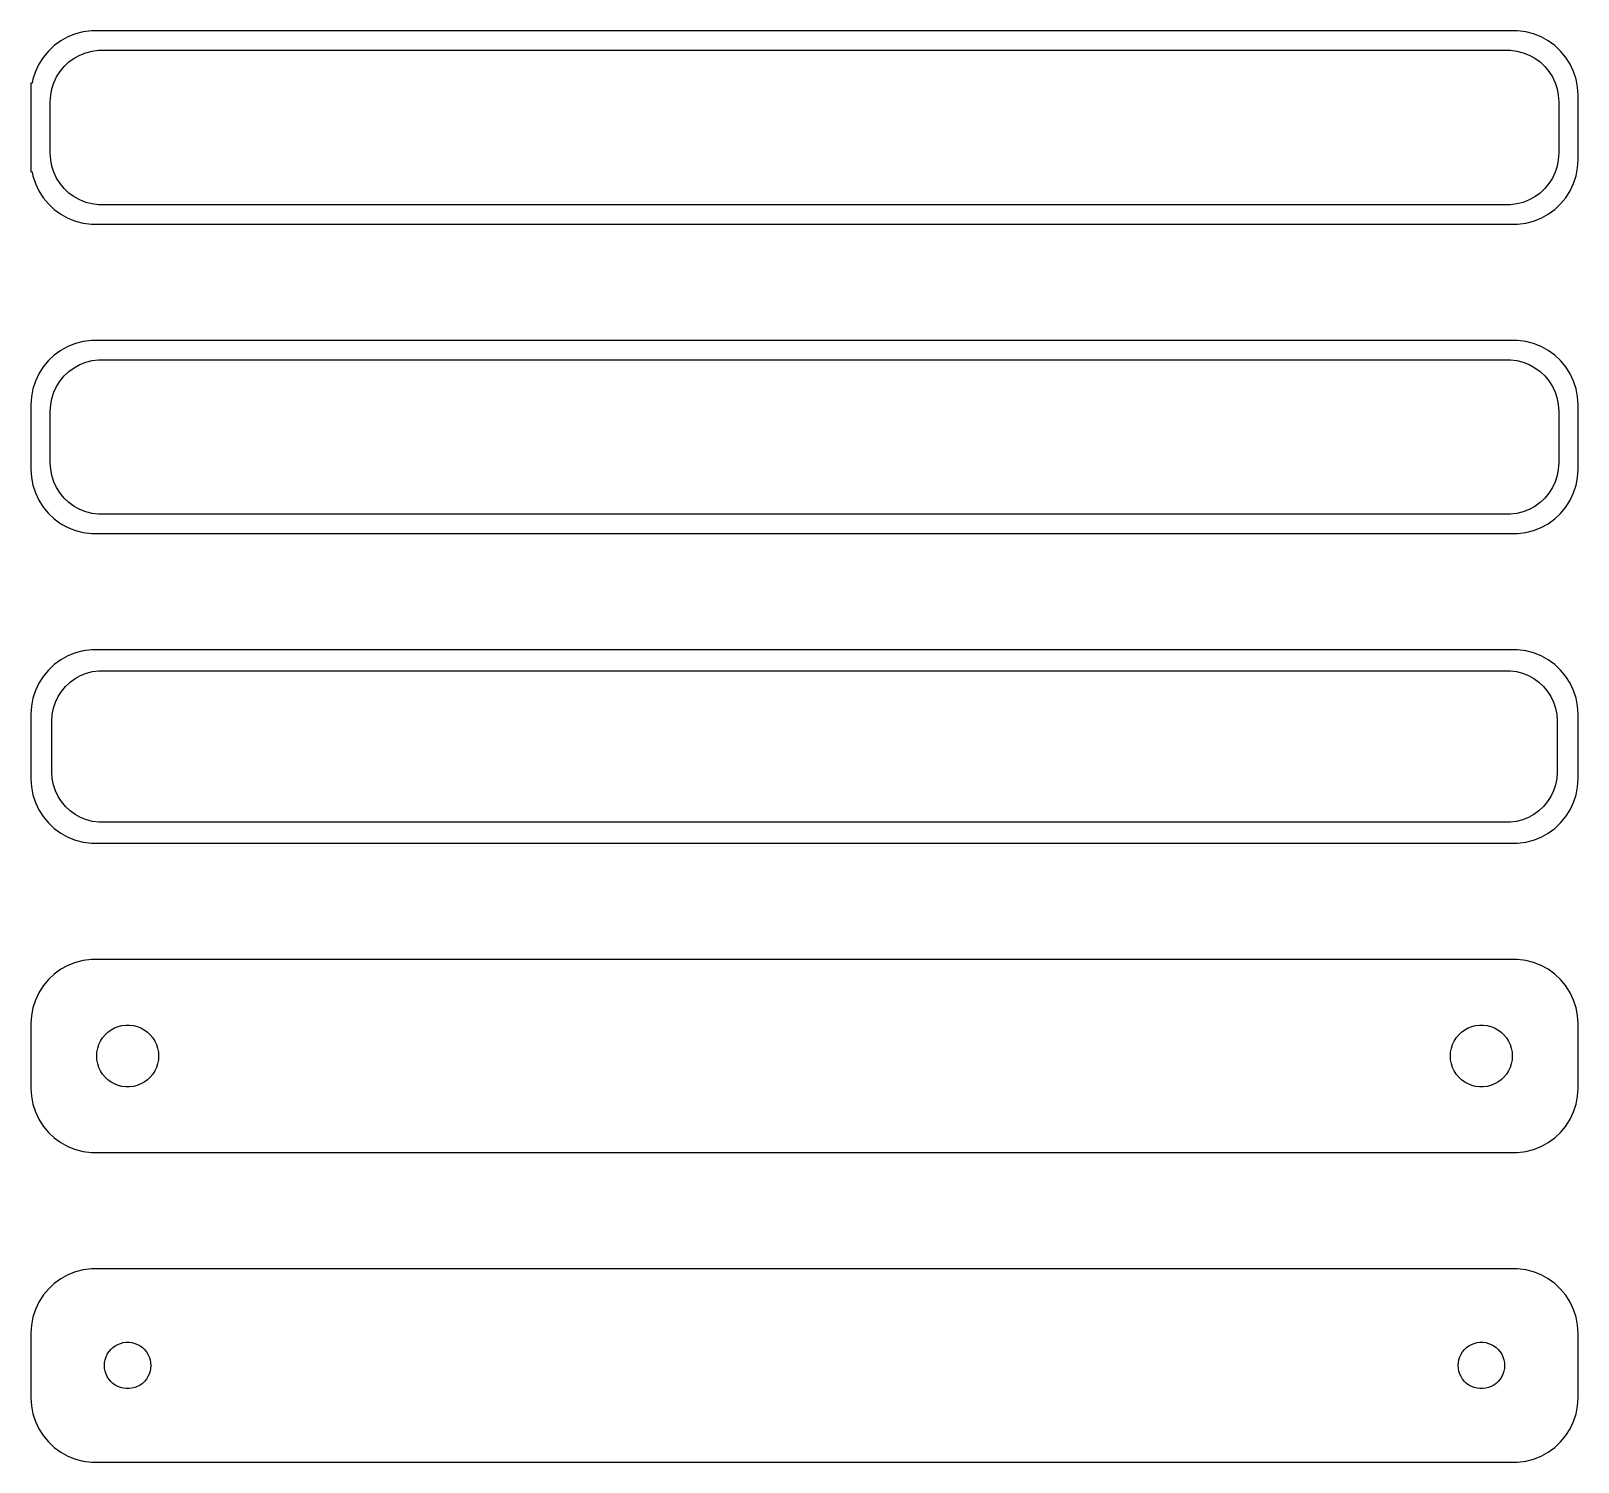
# Model space of a CAD drawing. Header units: metres. Extents: x -60 to 60, y 89 to 199.
import ezdxf

# ---------------------------------------------------------------- set-up
doc = ezdxf.new("R2010")
doc.units = ezdxf.units.M

msp = doc.modelspace()

# ---------------------------------------------------------------- linework, layer by layer
for p, q in [((-56.5451, 199.255), (-57.1289, 199.024)), ((-55.9369, 199.411), (-56.5451, 199.255)), ((-55.3139, 199.49), (-55.9369, 199.411)), ((55.3139, 199.49), (-55.3139, 199.49)), ((55.9369, 199.411), (55.3139, 199.49)), ((56.5451, 199.255), (55.9369, 199.411)), ((57.1289, 199.024), (56.5451, 199.255)), ((-58.1871, 198.353), (-58.6448, 197.923)), ((-57.6791, 198.722), (-58.1871, 198.353)), ((-57.1289, 199.024), (-57.6791, 198.722)), ((57.6791, 198.722), (57.1289, 199.024)), ((58.1871, 198.353), (57.6791, 198.722)), ((58.6448, 197.923), (58.1871, 198.353)), ((-59.3815, 196.909), (-59.6489, 196.341)), ((-59.0451, 197.439), (-59.3815, 196.909)), ((-58.6448, 197.923), (-59.0451, 197.439)), ((-57.4159, 196.738), (-57.0497, 197.082)), ((-57.0497, 197.082), (-56.6433, 197.377)), ((-56.6433, 197.377), (-56.2031, 197.619)), ((-56.2031, 197.619), (-55.7361, 197.804)), ((-55.7361, 197.804), (-55.2495, 197.929)), ((-55.2495, 197.929), (-54.7512, 197.992)), ((-54.7512, 197.992), (54.7512, 197.992)), ((54.7512, 197.992), (55.2495, 197.929)), ((55.2495, 197.929), (55.7361, 197.804)), ((55.7361, 197.804), (56.2031, 197.619)), ((56.2031, 197.619), (56.6433, 197.377)), ((56.6433, 197.377), (57.0497, 197.082)), ((57.0497, 197.082), (57.4159, 196.738)), ((59.0451, 197.439), (58.6448, 197.923)), ((59.3815, 196.909), (59.0451, 197.439)), ((59.6489, 196.341), (59.3815, 196.909)), ((-59.8429, 195.743), (-59.9, 195.444)), ((-59.6489, 196.341), (-59.8429, 195.743)), ((-58.2191, 195.472), (-58.0052, 195.927)), ((-58.0052, 195.927), (-57.7361, 196.351)), ((-57.7361, 196.351), (-57.4159, 196.738)), ((57.4159, 196.738), (57.7361, 196.351)), ((57.7361, 196.351), (58.0052, 195.927)), ((58.0052, 195.927), (58.2191, 195.472)), ((59.8429, 195.743), (59.6489, 196.341)), ((59.9606, 195.127), (59.8429, 195.743)), ((-59.9, 195.444), (-60, 195.444)), ((-60, 195.444), (-60, 188.556)), ((-58.5, 194), (-58.4685, 194.501)), ((-58.4685, 194.501), (-58.3743, 194.995)), ((-58.3743, 194.995), (-58.2191, 195.472)), ((58.2191, 195.472), (58.3743, 194.995)), ((58.3743, 194.995), (58.4685, 194.501)), ((58.4685, 194.501), (58.5, 194)), ((60, 194.5), (59.9606, 195.127)), ((60, 189.5), (60, 194.5)), ((-58.5, 190), (-58.5, 194)), ((58.5, 194), (58.5, 190)), ((-58.4685, 189.499), (-58.5, 190)), ((58.5, 190), (58.4685, 189.499)), ((-60, 188.556), (-59.9, 188.556)), ((-59.9, 188.556), (-59.8429, 188.257)), ((-58.3743, 189.005), (-58.4685, 189.499)), ((-58.2191, 188.528), (-58.3743, 189.005)), ((-58.0052, 188.073), (-58.2191, 188.528)), ((58.2191, 188.528), (58.0052, 188.073)), ((58.3743, 189.005), (58.2191, 188.528)), ((58.4685, 189.499), (58.3743, 189.005)), ((59.8429, 188.257), (59.9606, 188.873)), ((59.9606, 188.873), (60, 189.5)), ((-59.8429, 188.257), (-59.6489, 187.659)), ((-59.6489, 187.659), (-59.3815, 187.091)), ((-57.7361, 187.649), (-58.0052, 188.073)), ((-57.4159, 187.262), (-57.7361, 187.649)), ((-57.0497, 186.918), (-57.4159, 187.262)), ((57.4159, 187.262), (57.0497, 186.918)), ((57.7361, 187.649), (57.4159, 187.262)), ((58.0052, 188.073), (57.7361, 187.649)), ((59.3815, 187.091), (59.6489, 187.659)), ((59.6489, 187.659), (59.8429, 188.257)), ((-59.3815, 187.091), (-59.0451, 186.561)), ((-59.0451, 186.561), (-58.6448, 186.077)), ((-58.6448, 186.077), (-58.1871, 185.647)), ((-56.6433, 186.623), (-57.0497, 186.918)), ((-56.2031, 186.381), (-56.6433, 186.623)), ((-55.7361, 186.196), (-56.2031, 186.381)), ((-55.2495, 186.071), (-55.7361, 186.196)), ((-54.7512, 186.008), (-55.2495, 186.071)), ((54.7512, 186.008), (-54.7512, 186.008)), ((55.2495, 186.071), (54.7512, 186.008)), ((55.7361, 186.196), (55.2495, 186.071)), ((56.2031, 186.381), (55.7361, 186.196)), ((56.6433, 186.623), (56.2031, 186.381)), ((57.0497, 186.918), (56.6433, 186.623)), ((58.1871, 185.647), (58.6448, 186.077)), ((58.6448, 186.077), (59.0451, 186.561)), ((59.0451, 186.561), (59.3815, 187.091)), ((-58.1871, 185.647), (-57.6791, 185.278)), ((-57.6791, 185.278), (-57.1289, 184.976)), ((-57.1289, 184.976), (-56.5451, 184.745)), ((56.5451, 184.745), (57.1289, 184.976)), ((57.1289, 184.976), (57.6791, 185.278)), ((57.6791, 185.278), (58.1871, 185.647)), ((-56.5451, 184.745), (-55.9369, 184.589)), ((-55.9369, 184.589), (-55.3139, 184.51)), ((-55.3139, 184.51), (55.3139, 184.51)), ((55.3139, 184.51), (55.9369, 184.589)), ((55.9369, 184.589), (56.5451, 184.745)), ((-56.5451, 175.255), (-57.1289, 175.024)), ((-55.9369, 175.411), (-56.5451, 175.255)), ((-55.3139, 175.49), (-55.9369, 175.411)), ((55.3139, 175.49), (-55.3139, 175.49)), ((55.9369, 175.411), (55.3139, 175.49)), ((56.5451, 175.255), (55.9369, 175.411)), ((57.1289, 175.024), (56.5451, 175.255)), ((-58.1871, 174.353), (-58.6448, 173.923)), ((-57.6791, 174.722), (-58.1871, 174.353)), ((-57.1289, 175.024), (-57.6791, 174.722)), ((57.6791, 174.722), (57.1289, 175.024)), ((58.1871, 174.353), (57.6791, 174.722)), ((58.6448, 173.923), (58.1871, 174.353)), ((-59.3815, 172.909), (-59.6489, 172.341)), ((-59.0451, 173.439), (-59.3815, 172.909)), ((-58.6448, 173.923), (-59.0451, 173.439)), ((-57.4159, 172.738), (-57.0497, 173.082)), ((-57.0497, 173.082), (-56.6433, 173.377)), ((-56.6433, 173.377), (-56.2031, 173.619)), ((-56.2031, 173.619), (-55.7361, 173.804)), ((-55.7361, 173.804), (-55.2495, 173.929)), ((-55.2495, 173.929), (-54.7512, 173.992)), ((-54.7512, 173.992), (54.7512, 173.992)), ((54.7512, 173.992), (55.2495, 173.929)), ((55.2495, 173.929), (55.7361, 173.804)), ((55.7361, 173.804), (56.2031, 173.619)), ((56.2031, 173.619), (56.6433, 173.377)), ((56.6433, 173.377), (57.0497, 173.082)), ((57.0497, 173.082), (57.4159, 172.738)), ((59.0451, 173.439), (58.6448, 173.923)), ((59.3815, 172.909), (59.0451, 173.439)), ((59.6489, 172.341), (59.3815, 172.909)), ((-59.8429, 171.743), (-59.9606, 171.127)), ((-59.6489, 172.341), (-59.8429, 171.743)), ((-58.2191, 171.472), (-58.0052, 171.927)), ((-58.0052, 171.927), (-57.7361, 172.351)), ((-57.7361, 172.351), (-57.4159, 172.738)), ((57.4159, 172.738), (57.7361, 172.351)), ((57.7361, 172.351), (58.0052, 171.927)), ((58.0052, 171.927), (58.2191, 171.472)), ((59.8429, 171.743), (59.6489, 172.341)), ((59.9606, 171.127), (59.8429, 171.743)), ((-59.9606, 171.127), (-60, 170.5)), ((-60, 170.5), (-60, 165.5)), ((-58.5, 170), (-58.4685, 170.501)), ((-58.4685, 170.501), (-58.3743, 170.995)), ((-58.3743, 170.995), (-58.2191, 171.472)), ((58.2191, 171.472), (58.3743, 170.995)), ((58.3743, 170.995), (58.4685, 170.501)), ((58.4685, 170.501), (58.5, 170)), ((60, 170.5), (59.9606, 171.127)), ((60, 165.5), (60, 170.5)), ((-58.5, 166), (-58.5, 170)), ((58.5, 170), (58.5, 166)), ((-58.4685, 165.499), (-58.5, 166)), ((58.5, 166), (58.4685, 165.499)), ((-60, 165.5), (-59.9606, 164.873)), ((-59.9606, 164.873), (-59.8429, 164.257)), ((-58.3743, 165.005), (-58.4685, 165.499)), ((-58.2191, 164.528), (-58.3743, 165.005)), ((-58.0052, 164.073), (-58.2191, 164.528)), ((58.2191, 164.528), (58.0052, 164.073)), ((58.3743, 165.005), (58.2191, 164.528)), ((58.4685, 165.499), (58.3743, 165.005)), ((59.8429, 164.257), (59.9606, 164.873)), ((59.9606, 164.873), (60, 165.5)), ((-59.8429, 164.257), (-59.6489, 163.659)), ((-59.6489, 163.659), (-59.3815, 163.091)), ((-57.7361, 163.649), (-58.0052, 164.073)), ((-57.4159, 163.262), (-57.7361, 163.649)), ((-57.0497, 162.918), (-57.4159, 163.262)), ((57.4159, 163.262), (57.0497, 162.918)), ((57.7361, 163.649), (57.4159, 163.262)), ((58.0052, 164.073), (57.7361, 163.649)), ((59.3815, 163.091), (59.6489, 163.659)), ((59.6489, 163.659), (59.8429, 164.257)), ((-59.3815, 163.091), (-59.0451, 162.561)), ((-59.0451, 162.561), (-58.6448, 162.077)), ((-58.6448, 162.077), (-58.1871, 161.647)), ((-56.6433, 162.623), (-57.0497, 162.918)), ((-56.2031, 162.381), (-56.6433, 162.623)), ((-55.7361, 162.196), (-56.2031, 162.381)), ((-55.2495, 162.071), (-55.7361, 162.196)), ((-54.7512, 162.008), (-55.2495, 162.071)), ((54.7512, 162.008), (-54.7512, 162.008)), ((55.2495, 162.071), (54.7512, 162.008)), ((55.7361, 162.196), (55.2495, 162.071)), ((56.2031, 162.381), (55.7361, 162.196)), ((56.6433, 162.623), (56.2031, 162.381)), ((57.0497, 162.918), (56.6433, 162.623)), ((58.1871, 161.647), (58.6448, 162.077)), ((58.6448, 162.077), (59.0451, 162.561)), ((59.0451, 162.561), (59.3815, 163.091)), ((-58.1871, 161.647), (-57.6791, 161.278)), ((-57.6791, 161.278), (-57.1289, 160.976)), ((-57.1289, 160.976), (-56.5451, 160.745)), ((56.5451, 160.745), (57.1289, 160.976)), ((57.1289, 160.976), (57.6791, 161.278)), ((57.6791, 161.278), (58.1871, 161.647)), ((-56.5451, 160.745), (-55.9369, 160.589)), ((-55.9369, 160.589), (-55.3139, 160.51)), ((-55.3139, 160.51), (55.3139, 160.51)), ((55.3139, 160.51), (55.9369, 160.589)), ((55.9369, 160.589), (56.5451, 160.745)), ((-56.5451, 151.255), (-57.1289, 151.024)), ((-55.9369, 151.411), (-56.5451, 151.255)), ((-55.3139, 151.49), (-55.9369, 151.411)), ((55.3139, 151.49), (-55.3139, 151.49)), ((55.9369, 151.411), (55.3139, 151.49)), ((56.5451, 151.255), (55.9369, 151.411)), ((57.1289, 151.024), (56.5451, 151.255)), ((-58.1871, 150.353), (-58.6448, 149.923)), ((-57.6791, 150.722), (-58.1871, 150.353)), ((-57.1289, 151.024), (-57.6791, 150.722)), ((57.6791, 150.722), (57.1289, 151.024)), ((58.1871, 150.353), (57.6791, 150.722)), ((58.6448, 149.923), (58.1871, 150.353)), ((-59.3815, 148.909), (-59.6489, 148.341)), ((-59.0451, 149.439), (-59.3815, 148.909)), ((-58.6448, 149.923), (-59.0451, 149.439)), ((-57.323, 148.651), (-56.9685, 148.984)), ((-56.9685, 148.984), (-56.5751, 149.27)), ((-56.5751, 149.27), (-56.1489, 149.504)), ((-56.1489, 149.504), (-55.6967, 149.683)), ((-55.6967, 149.683), (-55.2256, 149.804)), ((-55.2256, 149.804), (-54.7432, 149.865)), ((-54.7432, 149.865), (54.7432, 149.865)), ((54.7432, 149.865), (55.2256, 149.804)), ((55.2256, 149.804), (55.6967, 149.683)), ((55.6967, 149.683), (56.1489, 149.504)), ((56.1489, 149.504), (56.5751, 149.27)), ((56.5751, 149.27), (56.9685, 148.984)), ((56.9685, 148.984), (57.323, 148.651)), ((59.0451, 149.439), (58.6448, 149.923)), ((59.3815, 148.909), (59.0451, 149.439)), ((59.6489, 148.341), (59.3815, 148.909)), ((-59.8429, 147.743), (-59.9606, 147.127)), ((-59.6489, 148.341), (-59.8429, 147.743)), ((-58.1007, 147.426), (-57.8936, 147.866)), ((-57.8936, 147.866), (-57.633, 148.276)), ((-57.633, 148.276), (-57.323, 148.651)), ((57.323, 148.651), (57.633, 148.276)), ((57.633, 148.276), (57.8936, 147.866)), ((57.8936, 147.866), (58.1007, 147.426)), ((59.8429, 147.743), (59.6489, 148.341)), ((59.9606, 147.127), (59.8429, 147.743)), ((-59.9606, 147.127), (-60, 146.5)), ((-60, 146.5), (-60, 141.5)), ((-58.3726, 146), (-58.3421, 146.485)), ((-58.3421, 146.485), (-58.251, 146.963)), ((-58.251, 146.963), (-58.1007, 147.426)), ((58.1007, 147.426), (58.251, 146.963)), ((58.251, 146.963), (58.3421, 146.485)), ((58.3421, 146.485), (58.3726, 146)), ((60, 146.5), (59.9606, 147.127)), ((60, 141.5), (60, 146.5)), ((-58.3726, 142), (-58.3726, 146)), ((58.3726, 146), (58.3726, 142)), ((-58.3421, 141.515), (-58.3726, 142)), ((58.3726, 142), (58.3421, 141.515)), ((-60, 141.5), (-59.9606, 140.873)), ((-59.9606, 140.873), (-59.8429, 140.257)), ((-58.251, 141.037), (-58.3421, 141.515)), ((-58.1007, 140.574), (-58.251, 141.037)), ((-57.8936, 140.134), (-58.1007, 140.574)), ((58.1007, 140.574), (57.8936, 140.134)), ((58.251, 141.037), (58.1007, 140.574)), ((58.3421, 141.515), (58.251, 141.037)), ((59.8429, 140.257), (59.9606, 140.873)), ((59.9606, 140.873), (60, 141.5)), ((-59.8429, 140.257), (-59.6489, 139.659)), ((-59.6489, 139.659), (-59.3815, 139.091)), ((-57.633, 139.724), (-57.8936, 140.134)), ((-57.323, 139.349), (-57.633, 139.724)), ((-56.9685, 139.016), (-57.323, 139.349)), ((57.323, 139.349), (56.9685, 139.016)), ((57.633, 139.724), (57.323, 139.349)), ((57.8936, 140.134), (57.633, 139.724)), ((59.3815, 139.091), (59.6489, 139.659)), ((59.6489, 139.659), (59.8429, 140.257)), ((-59.3815, 139.091), (-59.0451, 138.561)), ((-59.0451, 138.561), (-58.6448, 138.077)), ((-58.6448, 138.077), (-58.1871, 137.647)), ((-56.5751, 138.73), (-56.9685, 139.016)), ((-56.1489, 138.496), (-56.5751, 138.73)), ((-55.6967, 138.317), (-56.1489, 138.496)), ((-55.2256, 138.196), (-55.6967, 138.317)), ((-54.7432, 138.135), (-55.2256, 138.196)), ((54.7432, 138.135), (-54.7432, 138.135)), ((55.2256, 138.196), (54.7432, 138.135)), ((55.6967, 138.317), (55.2256, 138.196)), ((56.1489, 138.496), (55.6967, 138.317)), ((56.5751, 138.73), (56.1489, 138.496)), ((56.9685, 139.016), (56.5751, 138.73)), ((58.1871, 137.647), (58.6448, 138.077)), ((58.6448, 138.077), (59.0451, 138.561)), ((59.0451, 138.561), (59.3815, 139.091)), ((-58.1871, 137.647), (-57.6791, 137.278)), ((-57.6791, 137.278), (-57.1289, 136.976)), ((-57.1289, 136.976), (-56.5451, 136.745)), ((56.5451, 136.745), (57.1289, 136.976)), ((57.1289, 136.976), (57.6791, 137.278)), ((57.6791, 137.278), (58.1871, 137.647)), ((-56.5451, 136.745), (-55.9369, 136.589)), ((-55.9369, 136.589), (-55.3139, 136.51)), ((-55.3139, 136.51), (55.3139, 136.51)), ((55.3139, 136.51), (55.9369, 136.589)), ((55.9369, 136.589), (56.5451, 136.745)), ((-56.5451, 127.255), (-57.1289, 127.024)), ((-55.9369, 127.411), (-56.5451, 127.255)), ((-55.3139, 127.49), (-55.9369, 127.411)), ((55.3139, 127.49), (-55.3139, 127.49)), ((55.9369, 127.411), (55.3139, 127.49)), ((56.5451, 127.255), (55.9369, 127.411)), ((57.1289, 127.024), (56.5451, 127.255)), ((-58.1871, 126.353), (-58.6448, 125.923)), ((-57.6791, 126.722), (-58.1871, 126.353)), ((-57.1289, 127.024), (-57.6791, 126.722)), ((57.6791, 126.722), (57.1289, 127.024)), ((58.1871, 126.353), (57.6791, 126.722)), ((58.6448, 125.923), (58.1871, 126.353)), ((-59.3815, 124.909), (-59.6489, 124.341)), ((-59.0451, 125.439), (-59.3815, 124.909)), ((-58.6448, 125.923), (-59.0451, 125.439)), ((59.0451, 125.439), (58.6448, 125.923)), ((59.3815, 124.909), (59.0451, 125.439)), ((59.6489, 124.341), (59.3815, 124.909)), ((-59.8429, 123.743), (-59.9606, 123.127)), ((-59.6489, 124.341), (-59.8429, 123.743)), ((59.8429, 123.743), (59.6489, 124.341)), ((59.9606, 123.127), (59.8429, 123.743)), ((-59.9606, 123.127), (-60, 122.5)), ((-60, 122.5), (-60, 117.5)), ((60, 122.5), (59.9606, 123.127)), ((60, 117.5), (60, 122.5)), ((-54.6031, 121.156), (-54.4416, 121.411)), ((-54.4416, 121.411), (-54.2495, 121.643)), ((-54.2495, 121.643), (-54.0298, 121.849)), ((-54.0298, 121.849), (-53.786, 122.026)), ((-53.786, 122.026), (-53.5219, 122.172)), ((-53.5219, 122.172), (-53.2416, 122.283)), ((-53.2416, 122.283), (-52.9497, 122.357)), ((-52.9497, 122.357), (-52.6507, 122.395)), ((-52.6507, 122.395), (-52.3493, 122.395)), ((-52.3493, 122.395), (-52.0503, 122.357)), ((-52.0503, 122.357), (-51.7584, 122.283)), ((-51.7584, 122.283), (-51.4781, 122.172)), ((-51.4781, 122.172), (-51.214, 122.026)), ((-51.214, 122.026), (-50.9702, 121.849)), ((-50.9702, 121.849), (-50.7505, 121.643)), ((-50.7505, 121.643), (-50.5583, 121.411)), ((-50.5583, 121.411), (-50.3969, 121.156)), ((50.3969, 121.156), (50.5583, 121.411)), ((50.5583, 121.411), (50.7505, 121.643)), ((50.7505, 121.643), (50.9702, 121.849)), ((50.9702, 121.849), (51.214, 122.026)), ((51.214, 122.026), (51.4781, 122.172)), ((51.4781, 122.172), (51.7584, 122.283)), ((51.7584, 122.283), (52.0503, 122.357)), ((52.0503, 122.357), (52.3493, 122.395)), ((52.3493, 122.395), (52.6507, 122.395)), ((52.6507, 122.395), (52.9497, 122.357)), ((52.9497, 122.357), (53.2416, 122.283)), ((53.2416, 122.283), (53.5219, 122.172)), ((53.5219, 122.172), (53.786, 122.026)), ((53.786, 122.026), (54.0298, 121.849)), ((54.0298, 121.849), (54.2495, 121.643)), ((54.2495, 121.643), (54.4416, 121.411)), ((54.4416, 121.411), (54.6031, 121.156)), ((-54.9, 120), (-54.8811, 120.301)), ((-54.8811, 119.699), (-54.9, 120)), ((-54.8811, 120.301), (-54.8246, 120.597)), ((-54.8246, 120.597), (-54.7315, 120.883)), ((-54.7315, 120.883), (-54.6031, 121.156)), ((-50.3969, 121.156), (-50.2685, 120.883)), ((-50.2685, 120.883), (-50.1754, 120.597)), ((-50.1754, 120.597), (-50.1189, 120.301)), ((-50.1189, 120.301), (-50.1, 120)), ((-50.1, 120), (-50.1189, 119.699)), ((50.1, 120), (50.1189, 120.301)), ((50.1189, 119.699), (50.1, 120)), ((50.1189, 120.301), (50.1754, 120.597)), ((50.1754, 120.597), (50.2685, 120.883)), ((50.2685, 120.883), (50.3969, 121.156)), ((54.6031, 121.156), (54.7315, 120.883)), ((54.7315, 120.883), (54.8246, 120.597)), ((54.8246, 120.597), (54.8811, 120.301)), ((54.8811, 120.301), (54.9, 120)), ((54.9, 120), (54.8811, 119.699)), ((-54.8246, 119.403), (-54.8811, 119.699)), ((-54.7315, 119.117), (-54.8246, 119.403)), ((-54.6031, 118.844), (-54.7315, 119.117)), ((-54.4416, 118.589), (-54.6031, 118.844)), ((-50.3969, 118.844), (-50.5583, 118.589)), ((-50.2685, 119.117), (-50.3969, 118.844)), ((-50.1754, 119.403), (-50.2685, 119.117)), ((-50.1189, 119.699), (-50.1754, 119.403)), ((50.1754, 119.403), (50.1189, 119.699)), ((50.2685, 119.117), (50.1754, 119.403)), ((50.3969, 118.844), (50.2685, 119.117)), ((50.5583, 118.589), (50.3969, 118.844)), ((54.6031, 118.844), (54.4416, 118.589)), ((54.7315, 119.117), (54.6031, 118.844)), ((54.8246, 119.403), (54.7315, 119.117)), ((54.8811, 119.699), (54.8246, 119.403)), ((-54.2495, 118.357), (-54.4416, 118.589)), ((-54.0298, 118.151), (-54.2495, 118.357)), ((-53.786, 117.974), (-54.0298, 118.151)), ((-53.5219, 117.828), (-53.786, 117.974)), ((-53.2416, 117.717), (-53.5219, 117.828)), ((-52.9497, 117.643), (-53.2416, 117.717)), ((-52.6507, 117.605), (-52.9497, 117.643)), ((-52.3493, 117.605), (-52.6507, 117.605)), ((-52.0503, 117.643), (-52.3493, 117.605)), ((-51.7584, 117.717), (-52.0503, 117.643)), ((-51.4781, 117.828), (-51.7584, 117.717)), ((-51.214, 117.974), (-51.4781, 117.828)), ((-50.9702, 118.151), (-51.214, 117.974)), ((-50.7505, 118.357), (-50.9702, 118.151)), ((-50.5583, 118.589), (-50.7505, 118.357)), ((50.7505, 118.357), (50.5583, 118.589)), ((50.9702, 118.151), (50.7505, 118.357)), ((51.214, 117.974), (50.9702, 118.151)), ((51.4781, 117.828), (51.214, 117.974)), ((51.7584, 117.717), (51.4781, 117.828)), ((52.0503, 117.643), (51.7584, 117.717)), ((52.3493, 117.605), (52.0503, 117.643)), ((52.6507, 117.605), (52.3493, 117.605)), ((52.9497, 117.643), (52.6507, 117.605)), ((53.2416, 117.717), (52.9497, 117.643)), ((53.5219, 117.828), (53.2416, 117.717)), ((53.786, 117.974), (53.5219, 117.828)), ((54.0298, 118.151), (53.786, 117.974)), ((54.2495, 118.357), (54.0298, 118.151)), ((54.4416, 118.589), (54.2495, 118.357)), ((-60, 117.5), (-59.9606, 116.873)), ((-59.9606, 116.873), (-59.8429, 116.257)), ((59.8429, 116.257), (59.9606, 116.873)), ((59.9606, 116.873), (60, 117.5)), ((-59.8429, 116.257), (-59.6489, 115.659)), ((-59.6489, 115.659), (-59.3815, 115.091)), ((59.3815, 115.091), (59.6489, 115.659)), ((59.6489, 115.659), (59.8429, 116.257)), ((-59.3815, 115.091), (-59.0451, 114.561)), ((-59.0451, 114.561), (-58.6448, 114.077)), ((-58.6448, 114.077), (-58.1871, 113.647)), ((58.1871, 113.647), (58.6448, 114.077)), ((58.6448, 114.077), (59.0451, 114.561)), ((59.0451, 114.561), (59.3815, 115.091)), ((-58.1871, 113.647), (-57.6791, 113.278)), ((-57.6791, 113.278), (-57.1289, 112.976)), ((-57.1289, 112.976), (-56.5451, 112.745)), ((56.5451, 112.745), (57.1289, 112.976)), ((57.1289, 112.976), (57.6791, 113.278)), ((57.6791, 113.278), (58.1871, 113.647)), ((-56.5451, 112.745), (-55.9369, 112.589)), ((-55.9369, 112.589), (-55.3139, 112.51)), ((-55.3139, 112.51), (55.3139, 112.51)), ((55.3139, 112.51), (55.9369, 112.589)), ((55.9369, 112.589), (56.5451, 112.745)), ((-56.5451, 103.255), (-57.1289, 103.024)), ((-55.9369, 103.411), (-56.5451, 103.255)), ((-55.3139, 103.49), (-55.9369, 103.411)), ((55.3139, 103.49), (-55.3139, 103.49)), ((55.9369, 103.411), (55.3139, 103.49)), ((56.5451, 103.255), (55.9369, 103.411)), ((57.1289, 103.024), (56.5451, 103.255)), ((-58.1871, 102.353), (-58.6448, 101.923)), ((-57.6791, 102.722), (-58.1871, 102.353)), ((-57.1289, 103.024), (-57.6791, 102.722)), ((57.6791, 102.722), (57.1289, 103.024)), ((58.1871, 102.353), (57.6791, 102.722)), ((58.6448, 101.923), (58.1871, 102.353)), ((-59.3815, 100.909), (-59.6489, 100.341)), ((-59.0451, 101.439), (-59.3815, 100.909)), ((-58.6448, 101.923), (-59.0451, 101.439)), ((59.0451, 101.439), (58.6448, 101.923)), ((59.3815, 100.909), (59.0451, 101.439)), ((59.6489, 100.341), (59.3815, 100.909)), ((-59.8429, 99.7434), (-59.9606, 99.1267)), ((-59.6489, 100.341), (-59.8429, 99.7434)), ((59.8429, 99.7434), (59.6489, 100.341)), ((59.9606, 99.1267), (59.8429, 99.7434)), ((-59.9606, 99.1267), (-60, 98.5)), ((-60, 98.5), (-60, 93.5)), ((60, 98.5), (59.9606, 99.1267)), ((60, 93.5), (60, 98.5)), ((-53.9562, 97.058), (-53.8121, 97.2322)), ((-53.8121, 97.2322), (-53.6474, 97.3869)), ((-53.6474, 97.3869), (-53.4645, 97.5198)), ((-53.4645, 97.5198), (-53.2664, 97.6287)), ((-53.2664, 97.6287), (-53.0562, 97.7119)), ((-53.0562, 97.7119), (-52.8373, 97.7681)), ((-52.8373, 97.7681), (-52.613, 97.7964)), ((-52.613, 97.7964), (-52.387, 97.7964)), ((-52.387, 97.7964), (-52.1627, 97.7681)), ((-52.1627, 97.7681), (-51.9438, 97.7119)), ((-51.9438, 97.7119), (-51.7336, 97.6287)), ((-51.7336, 97.6287), (-51.5355, 97.5198)), ((-51.5355, 97.5198), (-51.3526, 97.3869)), ((-51.3526, 97.3869), (-51.1879, 97.2322)), ((-51.1879, 97.2322), (-51.0438, 97.058)), ((51.0438, 97.058), (51.1879, 97.2322)), ((51.1879, 97.2322), (51.3526, 97.3869)), ((51.3526, 97.3869), (51.5355, 97.5198)), ((51.5355, 97.5198), (51.7336, 97.6287)), ((51.7336, 97.6287), (51.9438, 97.7119)), ((51.9438, 97.7119), (52.1627, 97.7681)), ((52.1627, 97.7681), (52.387, 97.7964)), ((52.387, 97.7964), (52.613, 97.7964)), ((52.613, 97.7964), (52.8373, 97.7681)), ((52.8373, 97.7681), (53.0562, 97.7119)), ((53.0562, 97.7119), (53.2664, 97.6287)), ((53.2664, 97.6287), (53.4645, 97.5198)), ((53.4645, 97.5198), (53.6474, 97.3869)), ((53.6474, 97.3869), (53.8121, 97.2322)), ((53.8121, 97.2322), (53.9562, 97.058)), ((-54.3, 96), (-54.2858, 96.2256)), ((-54.2858, 95.7744), (-54.3, 96)), ((-54.2858, 96.2256), (-54.2434, 96.4476)), ((-54.2434, 96.4476), (-54.1736, 96.6626)), ((-54.1736, 96.6626), (-54.0773, 96.8671)), ((-54.0773, 96.8671), (-53.9562, 97.058)), ((-51.0438, 97.058), (-50.9226, 96.8671)), ((-50.9226, 96.8671), (-50.8264, 96.6626)), ((-50.8264, 96.6626), (-50.7565, 96.4476)), ((-50.7565, 96.4476), (-50.7142, 96.2256)), ((-50.7142, 96.2256), (-50.7, 96)), ((-50.7, 96), (-50.7142, 95.7744)), ((50.7, 96), (50.7142, 96.2256)), ((50.7142, 95.7744), (50.7, 96)), ((50.7142, 96.2256), (50.7565, 96.4476)), ((50.7565, 96.4476), (50.8264, 96.6626)), ((50.8264, 96.6626), (50.9226, 96.8671)), ((50.9226, 96.8671), (51.0438, 97.058)), ((53.9562, 97.058), (54.0773, 96.8671)), ((54.0773, 96.8671), (54.1736, 96.6626)), ((54.1736, 96.6626), (54.2434, 96.4476)), ((54.2434, 96.4476), (54.2858, 96.2256)), ((54.2858, 96.2256), (54.3, 96)), ((54.3, 96), (54.2858, 95.7744)), ((-54.2434, 95.5524), (-54.2858, 95.7744)), ((-54.1736, 95.3374), (-54.2434, 95.5524)), ((-54.0773, 95.1329), (-54.1736, 95.3374)), ((-53.9562, 94.942), (-54.0773, 95.1329)), ((-53.8121, 94.7678), (-53.9562, 94.942)), ((-51.0438, 94.942), (-51.1879, 94.7678)), ((-50.9226, 95.1329), (-51.0438, 94.942)), ((-50.8264, 95.3374), (-50.9226, 95.1329)), ((-50.7565, 95.5524), (-50.8264, 95.3374)), ((-50.7142, 95.7744), (-50.7565, 95.5524)), ((50.7565, 95.5524), (50.7142, 95.7744)), ((50.8264, 95.3374), (50.7565, 95.5524)), ((50.9226, 95.1329), (50.8264, 95.3374)), ((51.0438, 94.942), (50.9226, 95.1329)), ((51.1879, 94.7678), (51.0438, 94.942)), ((53.9562, 94.942), (53.8121, 94.7678)), ((54.0773, 95.1329), (53.9562, 94.942)), ((54.1736, 95.3374), (54.0773, 95.1329)), ((54.2434, 95.5524), (54.1736, 95.3374)), ((54.2858, 95.7744), (54.2434, 95.5524)), ((-53.6474, 94.6131), (-53.8121, 94.7678)), ((-53.4645, 94.4802), (-53.6474, 94.6131)), ((-53.2664, 94.3713), (-53.4645, 94.4802)), ((-53.0562, 94.2881), (-53.2664, 94.3713)), ((-52.8373, 94.2319), (-53.0562, 94.2881)), ((-52.613, 94.2036), (-52.8373, 94.2319)), ((-52.387, 94.2036), (-52.613, 94.2036)), ((-52.1627, 94.2319), (-52.387, 94.2036)), ((-51.9438, 94.2881), (-52.1627, 94.2319)), ((-51.7336, 94.3713), (-51.9438, 94.2881)), ((-51.5355, 94.4802), (-51.7336, 94.3713)), ((-51.3526, 94.6131), (-51.5355, 94.4802)), ((-51.1879, 94.7678), (-51.3526, 94.6131)), ((51.3526, 94.6131), (51.1879, 94.7678)), ((51.5355, 94.4802), (51.3526, 94.6131)), ((51.7336, 94.3713), (51.5355, 94.4802)), ((51.9438, 94.2881), (51.7336, 94.3713)), ((52.1627, 94.2319), (51.9438, 94.2881)), ((52.387, 94.2036), (52.1627, 94.2319)), ((52.613, 94.2036), (52.387, 94.2036)), ((52.8373, 94.2319), (52.613, 94.2036)), ((53.0562, 94.2881), (52.8373, 94.2319)), ((53.2664, 94.3713), (53.0562, 94.2881)), ((53.4645, 94.4802), (53.2664, 94.3713)), ((53.6474, 94.6131), (53.4645, 94.4802)), ((53.8121, 94.7678), (53.6474, 94.6131)), ((-60, 93.5), (-59.9606, 92.8733)), ((-59.9606, 92.8733), (-59.8429, 92.2566)), ((59.8429, 92.2566), (59.9606, 92.8733)), ((59.9606, 92.8733), (60, 93.5)), ((-59.8429, 92.2566), (-59.6489, 91.6594)), ((-59.6489, 91.6594), (-59.3815, 91.0912)), ((59.3815, 91.0912), (59.6489, 91.6594)), ((59.6489, 91.6594), (59.8429, 92.2566)), ((-59.3815, 91.0912), (-59.0451, 90.5611)), ((-59.0451, 90.5611), (-58.6448, 90.0773)), ((-58.6448, 90.0773), (-58.1871, 89.6474)), ((58.1871, 89.6474), (58.6448, 90.0773)), ((58.6448, 90.0773), (59.0451, 90.5611)), ((59.0451, 90.5611), (59.3815, 91.0912)), ((-58.1871, 89.6474), (-57.6791, 89.2784)), ((-57.6791, 89.2784), (-57.1289, 88.9759)), ((-57.1289, 88.9759), (-56.5451, 88.7447)), ((56.5451, 88.7447), (57.1289, 88.9759)), ((57.1289, 88.9759), (57.6791, 89.2784)), ((57.6791, 89.2784), (58.1871, 89.6474)), ((-56.5451, 88.7447), (-55.9369, 88.5886)), ((-55.9369, 88.5886), (-55.3139, 88.5099)), ((-55.3139, 88.5099), (55.3139, 88.5099)), ((55.3139, 88.5099), (55.9369, 88.5886)), ((55.9369, 88.5886), (56.5451, 88.7447))]:
    msp.add_line(p, q)

doc.saveas('drawing.dxf')
